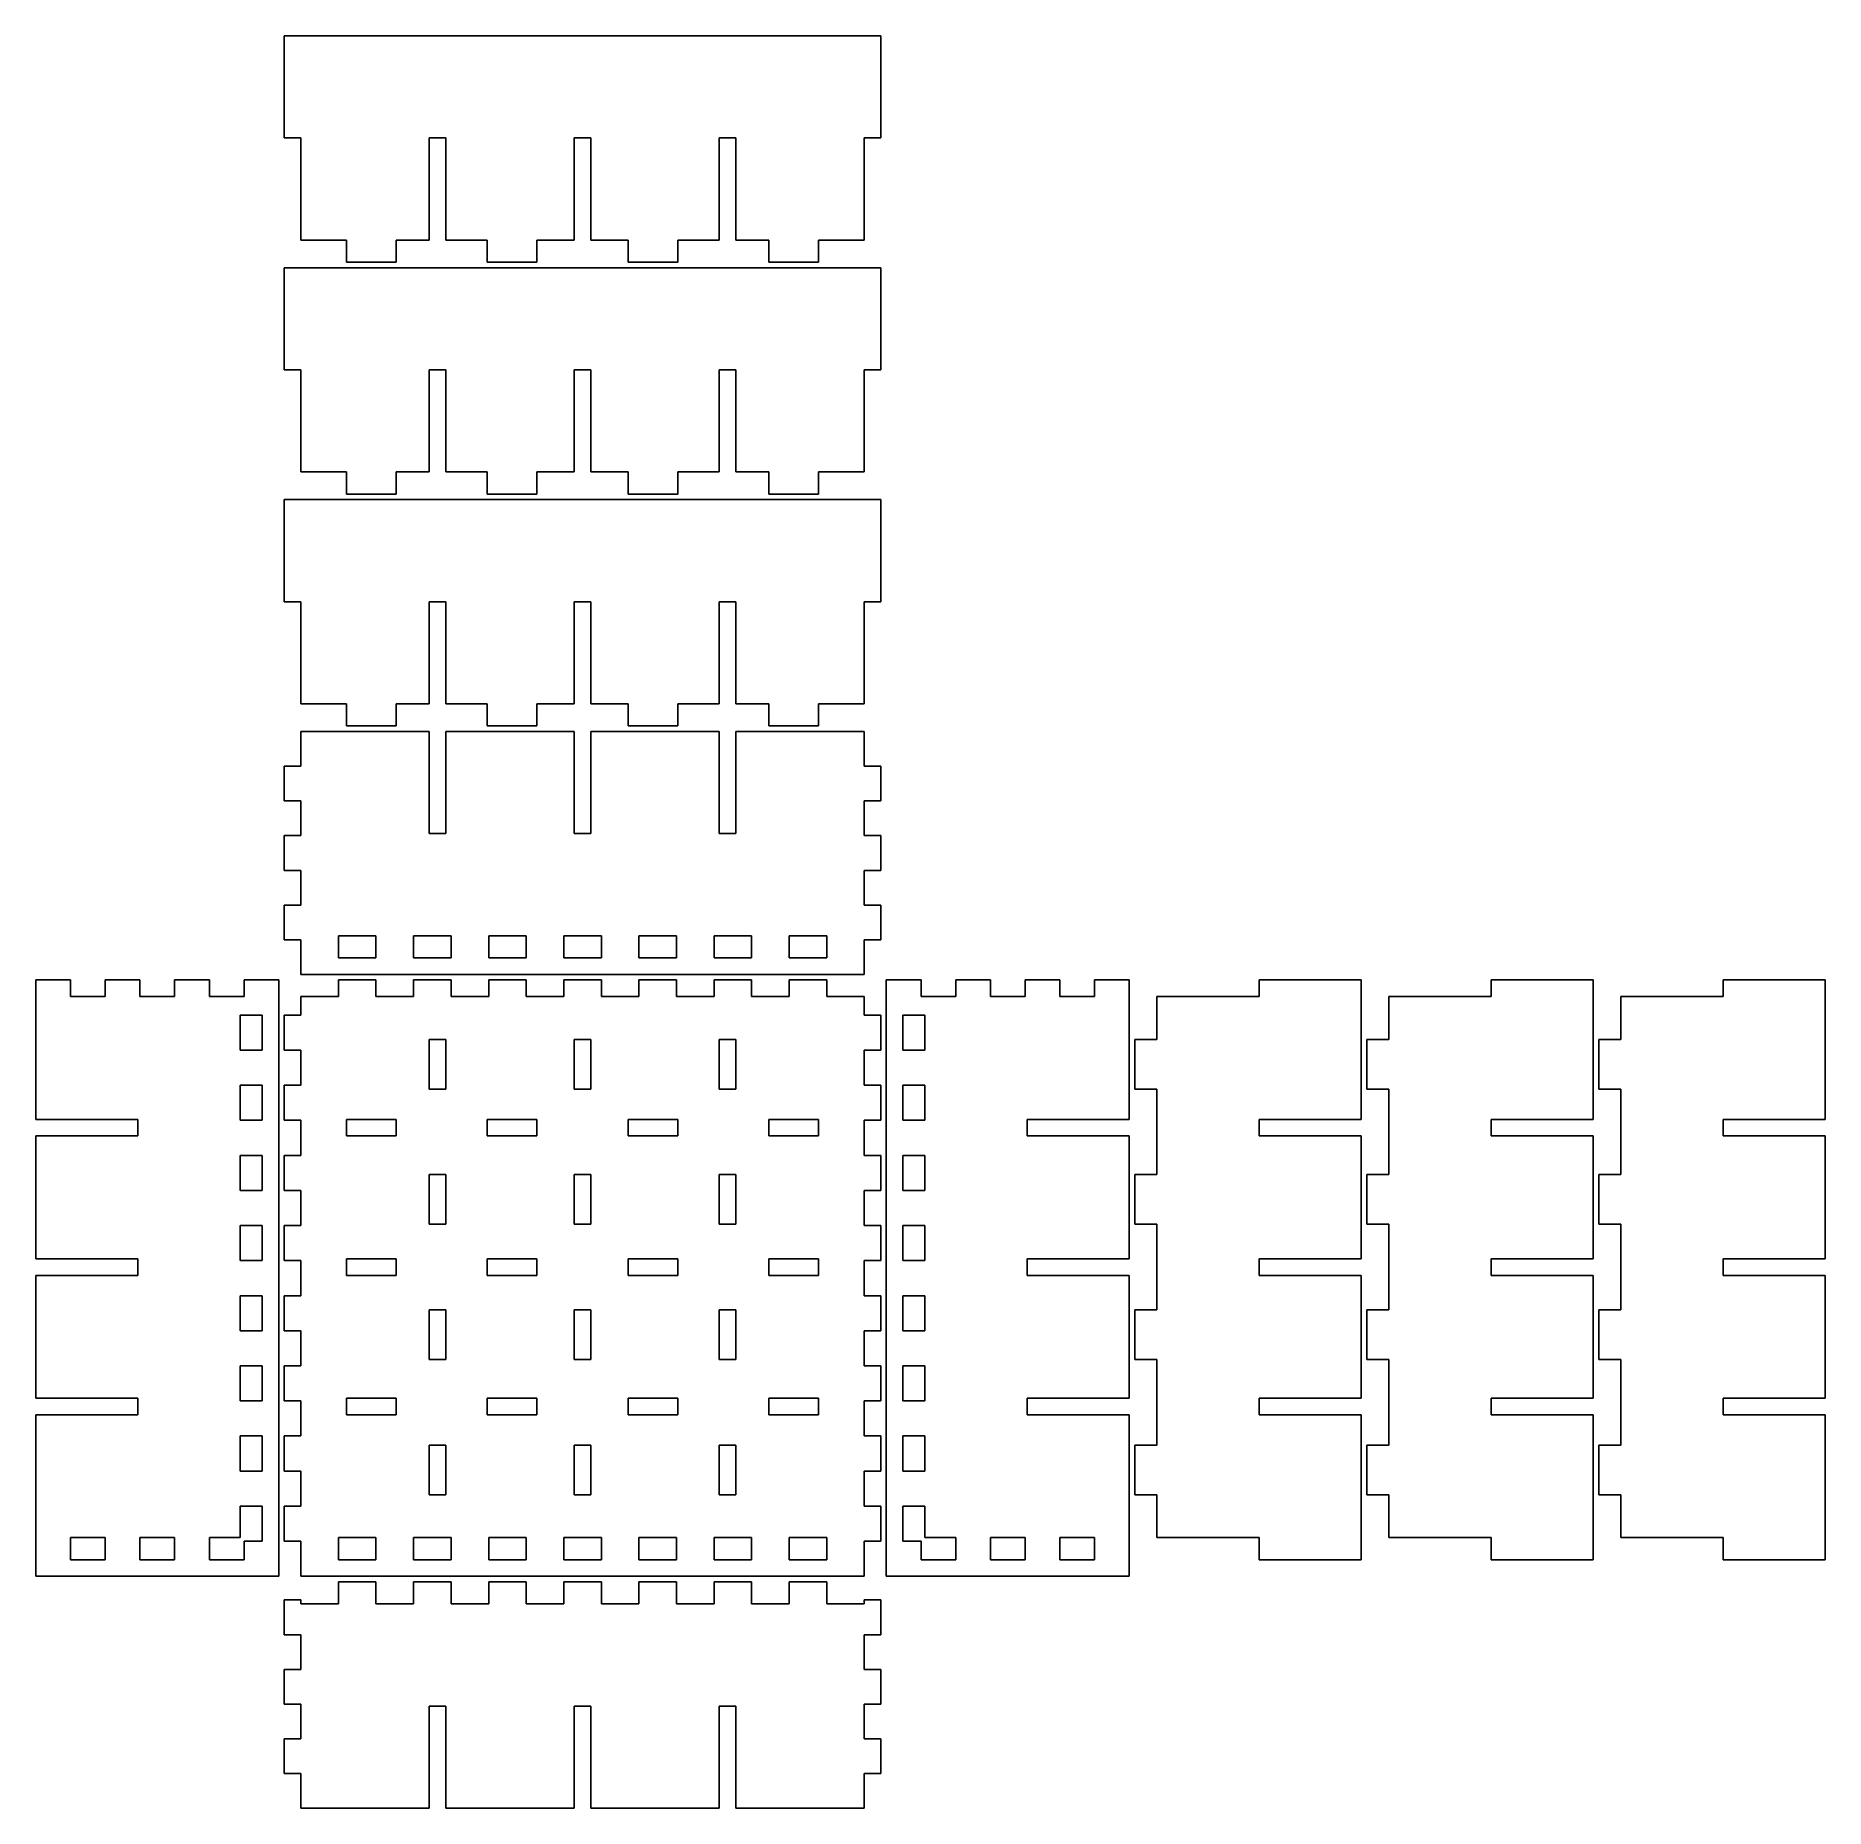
# Model space of a CAD drawing. Header units: metres. Extents: x -99 to 225, y -96 to 225.
import ezdxf

# ---------------------------------------------------------------- set-up
doc = ezdxf.new("R2010")
doc.units = ezdxf.units.M

msp = doc.modelspace()

# ---------------------------------------------------------------- linework, layer by layer
for p, q in [((54, 225), (-54, 225)), ((-54, 225), (-54, 206.5)), ((54, 206.5), (54, 225)), ((-54, 206.5), (-51, 206.5)), ((-51, 206.5), (-51, 188)), ((-27.75, 188), (-27.75, 206.5)), ((-27.75, 206.5), (-24.75, 206.5)), ((-24.75, 206.5), (-24.75, 188)), ((-1.5, 188), (-1.5, 206.5)), ((-1.5, 206.5), (1.5, 206.5)), ((1.5, 206.5), (1.5, 188)), ((24.75, 188), (24.75, 206.5)), ((24.75, 206.5), (27.75, 206.5)), ((27.75, 206.5), (27.75, 188)), ((51, 188), (51, 206.5)), ((51, 206.5), (54, 206.5)), ((-51, 188), (-42.75, 188)), ((-42.75, 188), (-42.75, 184)), ((-33.75, 188), (-27.75, 188)), ((-33.75, 184), (-33.75, 188)), ((-24.75, 188), (-17.25, 188)), ((-17.25, 188), (-17.25, 184)), ((-8.25, 184), (-8.25, 188)), ((-8.25, 188), (-1.5, 188)), ((1.5, 188), (8.25, 188)), ((8.25, 188), (8.25, 184)), ((17.25, 184), (17.25, 188)), ((17.25, 188), (24.75, 188)), ((27.75, 188), (33.75, 188)), ((33.75, 188), (33.75, 184)), ((42.75, 184), (42.75, 188)), ((42.75, 188), (51, 188)), ((54, 183), (-54, 183)), ((-54, 183), (-54, 164.5)), ((-42.75, 184), (-33.75, 184)), ((-17.25, 184), (-8.25, 184)), ((8.25, 184), (17.25, 184)), ((33.75, 184), (42.75, 184)), ((54, 164.5), (54, 183)), ((-54, 164.5), (-51, 164.5)), ((-51, 164.5), (-51, 146)), ((-27.75, 146), (-27.75, 164.5)), ((-27.75, 164.5), (-24.75, 164.5)), ((-24.75, 164.5), (-24.75, 146)), ((-1.5, 146), (-1.5, 164.5)), ((-1.5, 164.5), (1.5, 164.5)), ((1.5, 164.5), (1.5, 146)), ((24.75, 146), (24.75, 164.5)), ((24.75, 164.5), (27.75, 164.5)), ((27.75, 164.5), (27.75, 146)), ((51, 146), (51, 164.5)), ((51, 164.5), (54, 164.5)), ((-51, 146), (-42.75, 146)), ((-42.75, 146), (-42.75, 142)), ((-33.75, 146), (-27.75, 146)), ((-33.75, 142), (-33.75, 146)), ((-24.75, 146), (-17.25, 146)), ((-17.25, 146), (-17.25, 142)), ((-8.25, 142), (-8.25, 146)), ((-8.25, 146), (-1.5, 146)), ((1.5, 146), (8.25, 146)), ((8.25, 146), (8.25, 142)), ((17.25, 142), (17.25, 146)), ((17.25, 146), (24.75, 146)), ((27.75, 146), (33.75, 146)), ((33.75, 146), (33.75, 142)), ((42.75, 142), (42.75, 146)), ((42.75, 146), (51, 146)), ((54, 141), (-54, 141)), ((-54, 141), (-54, 122.5)), ((-42.75, 142), (-33.75, 142)), ((-17.25, 142), (-8.25, 142)), ((8.25, 142), (17.25, 142)), ((33.75, 142), (42.75, 142)), ((54, 122.5), (54, 141)), ((-54, 122.5), (-51, 122.5)), ((-51, 122.5), (-51, 104)), ((-27.75, 104), (-27.75, 122.5)), ((-27.75, 122.5), (-24.75, 122.5)), ((-24.75, 122.5), (-24.75, 104)), ((-1.5, 104), (-1.5, 122.5)), ((-1.5, 122.5), (1.5, 122.5)), ((1.5, 122.5), (1.5, 104)), ((24.75, 104), (24.75, 122.5)), ((24.75, 122.5), (27.75, 122.5)), ((27.75, 122.5), (27.75, 104)), ((51, 104), (51, 122.5)), ((51, 122.5), (54, 122.5)), ((-51, 104), (-42.75, 104)), ((-42.75, 104), (-42.75, 100)), ((-33.75, 104), (-27.75, 104)), ((-33.75, 100), (-33.75, 104)), ((-24.75, 104), (-17.25, 104)), ((-17.25, 104), (-17.25, 100)), ((-8.25, 100), (-8.25, 104)), ((-8.25, 104), (-1.5, 104)), ((1.5, 104), (8.25, 104)), ((8.25, 104), (8.25, 100)), ((17.25, 100), (17.25, 104)), ((17.25, 104), (24.75, 104)), ((27.75, 104), (33.75, 104)), ((33.75, 104), (33.75, 100)), ((42.75, 100), (42.75, 104)), ((42.75, 104), (51, 104)), ((-27.75, 99), (-51, 99)), ((-51, 99), (-51, 92.7143)), ((-42.75, 100), (-33.75, 100)), ((-27.75, 80.5), (-27.75, 99)), ((-1.5, 99), (-24.75, 99)), ((-24.75, 99), (-24.75, 80.5)), ((-17.25, 100), (-8.25, 100)), ((-1.5, 80.5), (-1.5, 99)), ((24.75, 99), (1.5, 99)), ((1.5, 99), (1.5, 80.5)), ((8.25, 100), (17.25, 100)), ((24.75, 80.5), (24.75, 99)), ((51, 99), (27.75, 99)), ((27.75, 99), (27.75, 80.5)), ((33.75, 100), (42.75, 100)), ((51, 92.7143), (51, 99)), ((-51, 92.7143), (-54, 92.7143)), ((-54, 92.7143), (-54, 86.4286)), ((54, 92.7143), (51, 92.7143)), ((54, 86.4286), (54, 92.7143)), ((-54, 86.4286), (-51, 86.4286)), ((-51, 86.4286), (-51, 80.1429)), ((51, 80.1429), (51, 86.4286)), ((51, 86.4286), (54, 86.4286)), ((-51, 80.1429), (-54, 80.1429)), ((-54, 80.1429), (-54, 73.8571)), ((-24.75, 80.5), (-27.75, 80.5)), ((1.5, 80.5), (-1.5, 80.5)), ((27.75, 80.5), (24.75, 80.5)), ((54, 80.1429), (51, 80.1429)), ((54, 73.8571), (54, 80.1429)), ((-54, 73.8571), (-51, 73.8571)), ((-51, 73.8571), (-51, 67.5714)), ((51, 67.5714), (51, 73.8571)), ((51, 73.8571), (54, 73.8571)), ((-51, 67.5714), (-54, 67.5714)), ((-54, 67.5714), (-54, 61.2857)), ((54, 67.5714), (51, 67.5714)), ((54, 61.2857), (54, 67.5714)), ((-44.2, 58), (-44.2, 62)), ((-44.2, 62), (-37.4, 62)), ((-37.4, 62), (-37.4, 58)), ((-30.6, 58), (-30.6, 62)), ((-30.6, 62), (-23.8, 62)), ((-23.8, 62), (-23.8, 58)), ((-17, 58), (-17, 62)), ((-17, 62), (-10.2, 62)), ((-10.2, 62), (-10.2, 58)), ((-3.39999, 58), (-3.39999, 62)), ((-3.39999, 62), (3.39999, 62)), ((3.39999, 62), (3.39999, 58)), ((10.2, 58), (10.2, 62)), ((10.2, 62), (17, 62)), ((17, 62), (17, 58)), ((23.8, 58), (23.8, 62)), ((23.8, 62), (30.6, 62)), ((30.6, 62), (30.6, 58)), ((37.4, 58), (37.4, 62)), ((37.4, 62), (44.2, 62)), ((44.2, 62), (44.2, 58)), ((-54, 61.2857), (-51, 61.2857)), ((-51, 61.2857), (-51, 55)), ((51, 61.2857), (54, 61.2857)), ((51, 55), (51, 61.2857)), ((-37.4, 58), (-44.2, 58)), ((-23.8, 58), (-30.6, 58)), ((-10.2, 58), (-17, 58)), ((3.39999, 58), (-3.39999, 58)), ((17, 58), (10.2, 58)), ((30.6, 58), (23.8, 58)), ((44.2, 58), (37.4, 58)), ((-92.7143, 54), (-99, 54)), ((-99, 54), (-99, 28.75)), ((-92.7143, 51), (-92.7143, 54)), ((-80.1429, 54), (-86.4286, 54)), ((-86.4286, 54), (-86.4286, 51)), ((-80.1429, 51), (-80.1429, 54)), ((-67.5714, 54), (-73.8571, 54)), ((-73.8571, 54), (-73.8571, 51)), ((-67.5714, 51), (-67.5714, 54)), ((-55, 54), (-61.2857, 54)), ((-61.2857, 54), (-61.2857, 51)), ((-55, -54), (-55, 54)), ((-51, 55), (51, 55)), ((-37.4, 53.9995), (-44.2, 53.9995)), ((-44.2, 53.9995), (-44.2, 51)), ((-37.4, 51), (-37.4, 53.9995)), ((-23.8, 53.9995), (-30.6, 53.9995)), ((-30.6, 53.9995), (-30.6, 51)), ((-23.8, 51), (-23.8, 53.9995)), ((-10.2, 53.9995), (-17, 53.9995)), ((-17, 53.9995), (-17, 51)), ((-10.2, 51), (-10.2, 53.9995)), ((3.39999, 53.9995), (-3.39999, 53.9995)), ((-3.39999, 53.9995), (-3.39999, 51)), ((3.39999, 51), (3.39999, 53.9995)), ((17, 53.9995), (10.2, 53.9995)), ((10.2, 53.9995), (10.2, 51)), ((17, 51), (17, 53.9995)), ((30.6, 53.9995), (23.8, 53.9995)), ((23.8, 53.9995), (23.8, 51)), ((30.6, 51), (30.6, 53.9995)), ((44.2, 53.9995), (37.4, 53.9995)), ((37.4, 53.9995), (37.4, 51)), ((44.2, 51), (44.2, 53.9995)), ((61.2857, 54), (55, 54)), ((55, 54), (55, -54)), ((61.2857, 51), (61.2857, 54)), ((73.8571, 54), (67.5714, 54)), ((67.5714, 54), (67.5714, 51)), ((73.8571, 51), (73.8571, 54)), ((86.4286, 54), (80.1429, 54)), ((80.1429, 54), (80.1429, 51)), ((86.4286, 51), (86.4286, 54)), ((99, 54), (92.7143, 54)), ((92.7143, 54), (92.7143, 51)), ((99, 28.75), (99, 54)), ((141, 54), (122.5, 54)), ((122.5, 54), (122.5, 51)), ((141, 28.75), (141, 54)), ((183, 54), (164.5, 54)), ((164.5, 54), (164.5, 51)), ((183, 28.75), (183, 54)), ((225, 54), (206.5, 54)), ((206.5, 54), (206.5, 51)), ((225, 28.75), (225, 54)), ((-86.4286, 51), (-92.7143, 51)), ((-73.8571, 51), (-80.1429, 51)), ((-61.2857, 51), (-67.5714, 51)), ((-44.2, 51), (-51, 51)), ((-51, 51), (-51, 47.647)), ((-30.6, 51), (-37.4, 51)), ((-17, 51), (-23.8, 51)), ((-3.39999, 51), (-10.2, 51)), ((10.2, 51), (3.39999, 51)), ((23.8, 51), (17, 51)), ((37.4, 51), (30.6, 51)), ((51, 51), (44.2, 51)), ((51, 47.647), (51, 51)), ((67.5714, 51), (61.2857, 51)), ((80.1429, 51), (73.8571, 51)), ((92.7143, 51), (86.4286, 51)), ((122.5, 51), (104, 51)), ((104, 51), (104, 43.25)), ((164.5, 51), (146, 51)), ((146, 51), (146, 43.25)), ((206.5, 51), (188, 51)), ((188, 51), (188, 43.25)), ((-62, 41.2941), (-62, 47.647)), ((-62, 47.647), (-58, 47.647)), ((-58, 47.647), (-58, 41.2941)), ((-51, 47.647), (-54, 47.647)), ((-54, 47.647), (-54, 41.2941)), ((54, 47.647), (51, 47.647)), ((54, 41.2941), (54, 47.647)), ((58, 41.2941), (58, 47.647)), ((58, 47.647), (62, 47.647)), ((62, 47.647), (62, 41.2941)), ((-27.75, 34.25), (-27.75, 43.25)), ((-27.75, 43.25), (-24.75, 43.25)), ((-24.75, 43.25), (-24.75, 34.25)), ((-1.5, 34.25), (-1.5, 43.25)), ((-1.5, 43.25), (1.5, 43.25)), ((1.5, 43.25), (1.5, 34.25)), ((24.75, 34.25), (24.75, 43.25)), ((24.75, 43.25), (27.75, 43.25)), ((27.75, 43.25), (27.75, 34.25)), ((104, 43.25), (100, 43.25)), ((100, 43.25), (100, 34.25)), ((146, 43.25), (142, 43.25)), ((142, 43.25), (142, 34.25)), ((188, 43.25), (184, 43.25)), ((184, 43.25), (184, 34.25)), ((-58, 41.2941), (-62, 41.2941)), ((-54, 41.2941), (-51, 41.2941)), ((-51, 41.2941), (-51, 34.9412)), ((51, 34.9412), (51, 41.2941)), ((51, 41.2941), (54, 41.2941)), ((62, 41.2941), (58, 41.2941)), ((-62, 28.5882), (-62, 34.9412)), ((-62, 34.9412), (-58, 34.9412)), ((-58, 34.9412), (-58, 28.5882)), ((-51, 34.9412), (-54, 34.9412)), ((-54, 34.9412), (-54, 28.5882)), ((-24.75, 34.25), (-27.75, 34.25)), ((1.5, 34.25), (-1.5, 34.25)), ((27.75, 34.25), (24.75, 34.25)), ((54, 34.9412), (51, 34.9412)), ((54, 28.5882), (54, 34.9412)), ((58, 28.5882), (58, 34.9412)), ((58, 34.9412), (62, 34.9412)), ((62, 34.9412), (62, 28.5882)), ((100, 34.25), (104, 34.25)), ((104, 34.25), (104, 18.75)), ((142, 34.25), (146, 34.25)), ((146, 34.25), (146, 18.75)), ((184, 34.25), (188, 34.25)), ((188, 34.25), (188, 18.75)), ((-99, 28.75), (-80.5, 28.75)), ((-80.5, 28.75), (-80.5, 25.75)), ((-58, 28.5882), (-62, 28.5882)), ((-54, 28.5882), (-51, 28.5882)), ((-51, 28.5882), (-51, 22.2353)), ((-42.75, 25.75), (-42.75, 28.75)), ((-42.75, 28.75), (-33.75, 28.75)), ((-33.75, 28.75), (-33.75, 25.75)), ((-17.25, 25.75), (-17.25, 28.75)), ((-17.25, 28.75), (-8.25, 28.75)), ((-8.25, 28.75), (-8.25, 25.75)), ((8.25, 25.75), (8.25, 28.75)), ((8.25, 28.75), (17.25, 28.75)), ((17.25, 28.75), (17.25, 25.75)), ((33.75, 25.75), (33.75, 28.75)), ((33.75, 28.75), (42.75, 28.75)), ((42.75, 28.75), (42.75, 25.75)), ((51, 22.2353), (51, 28.5882)), ((51, 28.5882), (54, 28.5882)), ((62, 28.5882), (58, 28.5882)), ((80.5, 25.75), (80.5, 28.75)), ((80.5, 28.75), (99, 28.75)), ((122.5, 25.75), (122.5, 28.75)), ((122.5, 28.75), (141, 28.75)), ((164.5, 25.75), (164.5, 28.75)), ((164.5, 28.75), (183, 28.75)), ((206.5, 25.75), (206.5, 28.75)), ((206.5, 28.75), (225, 28.75)), ((-80.5, 25.75), (-99, 25.75)), ((-99, 25.75), (-99, 3.5)), ((-33.75, 25.75), (-42.75, 25.75)), ((-8.25, 25.75), (-17.25, 25.75)), ((17.25, 25.75), (8.25, 25.75)), ((42.75, 25.75), (33.75, 25.75)), ((99, 25.75), (80.5, 25.75)), ((99, 3.5), (99, 25.75)), ((141, 25.75), (122.5, 25.75)), ((141, 3.5), (141, 25.75)), ((183, 25.75), (164.5, 25.75)), ((183, 3.5), (183, 25.75)), ((225, 25.75), (206.5, 25.75)), ((225, 3.5), (225, 25.75)), ((-62, 15.8823), (-62, 22.2353)), ((-62, 22.2353), (-58, 22.2353)), ((-58, 22.2353), (-58, 15.8823)), ((-51, 22.2353), (-54, 22.2353)), ((-54, 22.2353), (-54, 15.8823)), ((54, 22.2353), (51, 22.2353)), ((54, 15.8823), (54, 22.2353)), ((58, 15.8823), (58, 22.2353)), ((58, 22.2353), (62, 22.2353)), ((62, 22.2353), (62, 15.8823)), ((-27.75, 9.75), (-27.75, 18.75)), ((-27.75, 18.75), (-24.75, 18.75)), ((-24.75, 18.75), (-24.75, 9.75)), ((-1.5, 9.75), (-1.5, 18.75)), ((-1.5, 18.75), (1.5, 18.75)), ((1.5, 18.75), (1.5, 9.75)), ((24.75, 9.75), (24.75, 18.75)), ((24.75, 18.75), (27.75, 18.75)), ((27.75, 18.75), (27.75, 9.75)), ((104, 18.75), (100, 18.75)), ((100, 18.75), (100, 9.75)), ((146, 18.75), (142, 18.75)), ((142, 18.75), (142, 9.75)), ((188, 18.75), (184, 18.75)), ((184, 18.75), (184, 9.75)), ((-58, 15.8823), (-62, 15.8823)), ((-54, 15.8823), (-51, 15.8823)), ((-51, 15.8823), (-51, 9.5294)), ((51, 9.5294), (51, 15.8823)), ((51, 15.8823), (54, 15.8823)), ((62, 15.8823), (58, 15.8823)), ((-24.75, 9.75), (-27.75, 9.75)), ((1.5, 9.75), (-1.5, 9.75)), ((27.75, 9.75), (24.75, 9.75)), ((100, 9.75), (104, 9.75)), ((104, 9.75), (104, -5.75)), ((142, 9.75), (146, 9.75)), ((146, 9.75), (146, -5.75)), ((184, 9.75), (188, 9.75)), ((188, 9.75), (188, -5.75)), ((-62, 3.17647), (-62, 9.5294)), ((-62, 9.5294), (-58, 9.5294)), ((-58, 9.5294), (-58, 3.17647)), ((-51, 9.5294), (-54, 9.5294)), ((-54, 9.5294), (-54, 3.17645)), ((54, 9.5294), (51, 9.5294)), ((54, 3.17645), (54, 9.5294)), ((58, 3.17647), (58, 9.5294)), ((58, 9.5294), (62, 9.5294)), ((62, 9.5294), (62, 3.17647)), ((-99, 3.5), (-80.5, 3.5)), ((-80.5, 3.5), (-80.5, 0.5)), ((-42.75, 0.5), (-42.75, 3.5)), ((-42.75, 3.5), (-33.75, 3.5)), ((-33.75, 3.5), (-33.75, 0.5)), ((-17.25, 0.5), (-17.25, 3.5)), ((-17.25, 3.5), (-8.25, 3.5)), ((-8.25, 3.5), (-8.25, 0.5)), ((8.25, 0.5), (8.25, 3.5)), ((8.25, 3.5), (17.25, 3.5)), ((17.25, 3.5), (17.25, 0.5)), ((33.75, 0.5), (33.75, 3.5)), ((33.75, 3.5), (42.75, 3.5)), ((42.75, 3.5), (42.75, 0.5)), ((80.5, 0.5), (80.5, 3.5)), ((80.5, 3.5), (99, 3.5)), ((122.5, 0.5), (122.5, 3.5)), ((122.5, 3.5), (141, 3.5)), ((164.5, 0.5), (164.5, 3.5)), ((164.5, 3.5), (183, 3.5)), ((206.5, 0.5), (206.5, 3.5)), ((206.5, 3.5), (225, 3.5)), ((-80.5, 0.5), (-99, 0.5)), ((-99, 0.5), (-99, -21.75)), ((-58, 3.17647), (-62, 3.17647)), ((-54, 3.17645), (-51, 3.17645)), ((-51, 3.17645), (-51, -3.17647)), ((-33.75, 0.5), (-42.75, 0.5)), ((-8.25, 0.5), (-17.25, 0.5)), ((17.25, 0.5), (8.25, 0.5)), ((42.75, 0.5), (33.75, 0.5)), ((51, -3.17647), (51, 3.17645)), ((51, 3.17645), (54, 3.17645)), ((62, 3.17647), (58, 3.17647)), ((99, 0.5), (80.5, 0.5)), ((99, -21.75), (99, 0.5)), ((141, 0.5), (122.5, 0.5)), ((141, -21.75), (141, 0.5)), ((183, 0.5), (164.5, 0.5)), ((183, -21.75), (183, 0.5)), ((225, 0.5), (206.5, 0.5)), ((225, -21.75), (225, 0.5)), ((-62, -9.5294), (-62, -3.17647)), ((-62, -3.17647), (-58, -3.17647)), ((-58, -3.17647), (-58, -9.5294)), ((-51, -3.17647), (-54, -3.17647)), ((-54, -3.17647), (-54, -9.5294)), ((54, -3.17647), (51, -3.17647)), ((54, -9.5294), (54, -3.17647)), ((58, -9.5294), (58, -3.17647)), ((58, -3.17647), (62, -3.17647)), ((62, -3.17647), (62, -9.5294)), ((-27.75, -14.75), (-27.75, -5.75)), ((-27.75, -5.75), (-24.75, -5.75)), ((-24.75, -5.75), (-24.75, -14.75)), ((-1.5, -14.75), (-1.5, -5.75)), ((-1.5, -5.75), (1.5, -5.75)), ((1.5, -5.75), (1.5, -14.75)), ((24.75, -14.75), (24.75, -5.75)), ((24.75, -5.75), (27.75, -5.75)), ((27.75, -5.75), (27.75, -14.75)), ((104, -5.75), (100, -5.75)), ((100, -5.75), (100, -14.75)), ((146, -5.75), (142, -5.75)), ((142, -5.75), (142, -14.75)), ((188, -5.75), (184, -5.75)), ((184, -5.75), (184, -14.75)), ((-58, -9.5294), (-62, -9.5294)), ((-54, -9.5294), (-51, -9.5294)), ((-51, -9.5294), (-51, -15.8823)), ((51, -15.8823), (51, -9.5294)), ((51, -9.5294), (54, -9.5294)), ((62, -9.5294), (58, -9.5294)), ((-62, -22.2353), (-62, -15.8823)), ((-62, -15.8823), (-58, -15.8823)), ((-58, -15.8823), (-58, -22.2353)), ((-51, -15.8823), (-54, -15.8823)), ((-54, -15.8823), (-54, -22.2353)), ((-24.75, -14.75), (-27.75, -14.75)), ((1.5, -14.75), (-1.5, -14.75)), ((27.75, -14.75), (24.75, -14.75)), ((54, -15.8823), (51, -15.8823)), ((54, -22.2353), (54, -15.8823)), ((58, -22.2353), (58, -15.8823)), ((58, -15.8823), (62, -15.8823)), ((62, -15.8823), (62, -22.2353)), ((100, -14.75), (104, -14.75)), ((104, -14.75), (104, -30.25)), ((142, -14.75), (146, -14.75)), ((146, -14.75), (146, -30.25)), ((184, -14.75), (188, -14.75)), ((188, -14.75), (188, -30.25)), ((-99, -21.75), (-80.5, -21.75)), ((-80.5, -21.75), (-80.5, -24.75)), ((-58, -22.2353), (-62, -22.2353)), ((-54, -22.2353), (-51, -22.2353)), ((-51, -22.2353), (-51, -28.5882)), ((-42.75, -24.75), (-42.75, -21.75)), ((-42.75, -21.75), (-33.75, -21.75)), ((-33.75, -21.75), (-33.75, -24.75)), ((-17.25, -24.75), (-17.25, -21.75)), ((-17.25, -21.75), (-8.25, -21.75)), ((-8.25, -21.75), (-8.25, -24.75)), ((8.25, -24.75), (8.25, -21.75)), ((8.25, -21.75), (17.25, -21.75)), ((17.25, -21.75), (17.25, -24.75)), ((33.75, -24.75), (33.75, -21.75)), ((33.75, -21.75), (42.75, -21.75)), ((42.75, -21.75), (42.75, -24.75)), ((51, -28.5882), (51, -22.2353)), ((51, -22.2353), (54, -22.2353)), ((62, -22.2353), (58, -22.2353)), ((80.5, -24.75), (80.5, -21.75)), ((80.5, -21.75), (99, -21.75)), ((122.5, -24.75), (122.5, -21.75)), ((122.5, -21.75), (141, -21.75)), ((164.5, -24.75), (164.5, -21.75)), ((164.5, -21.75), (183, -21.75)), ((206.5, -24.75), (206.5, -21.75)), ((206.5, -21.75), (225, -21.75)), ((-80.5, -24.75), (-99, -24.75)), ((-99, -24.75), (-99, -54)), ((-33.75, -24.75), (-42.75, -24.75)), ((-8.25, -24.75), (-17.25, -24.75)), ((17.25, -24.75), (8.25, -24.75)), ((42.75, -24.75), (33.75, -24.75)), ((99, -24.75), (80.5, -24.75)), ((99, -54), (99, -24.75)), ((141, -24.75), (122.5, -24.75)), ((141, -51), (141, -24.75)), ((183, -24.75), (164.5, -24.75)), ((183, -51), (183, -24.75)), ((225, -24.75), (206.5, -24.75)), ((225, -51), (225, -24.75)), ((-62, -34.9412), (-62, -28.5882)), ((-62, -28.5882), (-58, -28.5882)), ((-58, -28.5882), (-58, -34.9412)), ((-51, -28.5882), (-54, -28.5882)), ((-54, -28.5882), (-54, -34.9412)), ((54, -28.5882), (51, -28.5882)), ((54, -34.9412), (54, -28.5882)), ((58, -34.9412), (58, -28.5882)), ((58, -28.5882), (62, -28.5882)), ((62, -28.5882), (62, -34.9412)), ((-27.75, -39.25), (-27.75, -30.25)), ((-27.75, -30.25), (-24.75, -30.25)), ((-24.75, -30.25), (-24.75, -39.25)), ((-1.5, -39.25), (-1.5, -30.25)), ((-1.5, -30.25), (1.5, -30.25)), ((1.5, -30.25), (1.5, -39.25)), ((24.75, -39.25), (24.75, -30.25)), ((24.75, -30.25), (27.75, -30.25)), ((27.75, -30.25), (27.75, -39.25)), ((104, -30.25), (100, -30.25)), ((100, -30.25), (100, -39.25)), ((146, -30.25), (142, -30.25)), ((142, -30.25), (142, -39.25)), ((188, -30.25), (184, -30.25)), ((184, -30.25), (184, -39.25)), ((-58, -34.9412), (-62, -34.9412)), ((-54, -34.9412), (-51, -34.9412)), ((-51, -34.9412), (-51, -41.2941)), ((51, -41.2941), (51, -34.9412)), ((51, -34.9412), (54, -34.9412)), ((62, -34.9412), (58, -34.9412)), ((-62, -47), (-62, -41.2941)), ((-62, -41.2941), (-58, -41.2941)), ((-58, -41.2941), (-58, -47.647)), ((-51, -41.2941), (-54, -41.2941)), ((-54, -41.2941), (-54, -47.647)), ((-24.75, -39.25), (-27.75, -39.25)), ((1.5, -39.25), (-1.5, -39.25)), ((27.75, -39.25), (24.75, -39.25)), ((54, -41.2941), (51, -41.2941)), ((54, -47.647), (54, -41.2941)), ((58, -47.647), (58, -41.2941)), ((58, -41.2941), (62, -41.2941)), ((62, -41.2941), (62, -47)), ((100, -39.25), (104, -39.25)), ((104, -39.25), (104, -47)), ((142, -39.25), (146, -39.25)), ((146, -39.25), (146, -47)), ((184, -39.25), (188, -39.25)), ((188, -39.25), (188, -47)), ((-92.7143, -51), (-92.7143, -47)), ((-92.7143, -47), (-86.4286, -47)), ((-86.4286, -47), (-86.4286, -51)), ((-80.1429, -51), (-80.1429, -47)), ((-80.1429, -47), (-73.8571, -47)), ((-73.8571, -47), (-73.8571, -51)), ((-67.5714, -51), (-67.5714, -47)), ((-67.5714, -47), (-62, -47)), ((-58, -47.647), (-61.2857, -47.647)), ((-61.2857, -47.647), (-61.2857, -51)), ((-54, -47.647), (-51, -47.647)), ((-51, -47.647), (-51, -53.9995)), ((-44.2, -51), (-44.2, -47)), ((-44.2, -47), (-37.4, -47)), ((-37.4, -47), (-37.4, -51)), ((-30.6, -51), (-30.6, -47)), ((-30.6, -47), (-23.8, -47)), ((-23.8, -47), (-23.8, -51)), ((-17, -51), (-17, -47)), ((-17, -47), (-10.2, -47)), ((-10.2, -47), (-10.2, -51)), ((-3.39999, -51), (-3.39999, -47)), ((-3.39999, -47), (3.39999, -47)), ((3.39999, -47), (3.39999, -51)), ((10.2, -51), (10.2, -47)), ((10.2, -47), (17, -47)), ((17, -47), (17, -51)), ((23.8, -51), (23.8, -47)), ((23.8, -47), (30.6, -47)), ((30.6, -47), (30.6, -51)), ((37.4, -51), (37.4, -47)), ((37.4, -47), (44.2, -47)), ((44.2, -47), (44.2, -51)), ((51, -47.647), (54, -47.647)), ((51, -53.9995), (51, -47.647)), ((61.2857, -47.647), (58, -47.647)), ((61.2857, -51), (61.2857, -47.647)), ((62, -47), (67.5714, -47)), ((67.5714, -47), (67.5714, -51)), ((73.8571, -51), (73.8571, -47)), ((73.8571, -47), (80.1429, -47)), ((80.1429, -47), (80.1429, -51)), ((86.4286, -51), (86.4286, -47)), ((86.4286, -47), (92.7143, -47)), ((92.7143, -47), (92.7143, -51)), ((104, -47), (122.5, -47)), ((122.5, -47), (122.5, -51)), ((146, -47), (164.5, -47)), ((164.5, -47), (164.5, -51)), ((188, -47), (206.5, -47)), ((206.5, -47), (206.5, -51)), ((-86.4286, -51), (-92.7143, -51)), ((-73.8571, -51), (-80.1429, -51)), ((-61.2857, -51), (-67.5714, -51)), ((-37.4, -51), (-44.2, -51)), ((-23.8, -51), (-30.6, -51)), ((-10.2, -51), (-17, -51)), ((3.39999, -51), (-3.39999, -51)), ((17, -51), (10.2, -51)), ((30.6, -51), (23.8, -51)), ((44.2, -51), (37.4, -51)), ((67.5714, -51), (61.2857, -51)), ((80.1429, -51), (73.8571, -51)), ((92.7143, -51), (86.4286, -51)), ((122.5, -51), (141, -51)), ((164.5, -51), (183, -51)), ((206.5, -51), (225, -51)), ((-99, -54), (-55, -54)), ((-51, -53.9995), (51, -53.9995)), ((-37.4, -55), (-44.2, -55)), ((-44.2, -55), (-44.2, -59)), ((-37.4, -59), (-37.4, -55)), ((-23.8, -55), (-30.6, -55)), ((-30.6, -55), (-30.6, -59)), ((-23.8, -59), (-23.8, -55)), ((-10.2, -55), (-17, -55)), ((-17, -55), (-17, -59)), ((-10.2, -59), (-10.2, -55)), ((3.39999, -55), (-3.39999, -55)), ((-3.39999, -55), (-3.39999, -59)), ((3.39999, -59), (3.39999, -55)), ((17, -55), (10.2, -55)), ((10.2, -55), (10.2, -59)), ((17, -59), (17, -55)), ((30.6, -55), (23.8, -55)), ((23.8, -55), (23.8, -59)), ((30.6, -59), (30.6, -55)), ((44.2, -55), (37.4, -55)), ((37.4, -55), (37.4, -59)), ((44.2, -59), (44.2, -55)), ((55, -54), (99, -54)), ((-51, -58.2857), (-54, -58.2857)), ((-54, -58.2857), (-54, -64.5714)), ((-51, -59), (-51, -58.2857)), ((54, -58.2857), (51, -58.2857)), ((51, -58.2857), (51, -59)), ((54, -64.5714), (54, -58.2857)), ((-44.2, -59), (-51, -59)), ((-30.6, -59), (-37.4, -59)), ((-17, -59), (-23.8, -59)), ((-3.39999, -59), (-10.2, -59)), ((10.2, -59), (3.39999, -59)), ((23.8, -59), (17, -59)), ((37.4, -59), (30.6, -59)), ((51, -59), (44.2, -59)), ((-54, -64.5714), (-51, -64.5714)), ((-51, -64.5714), (-51, -70.8571)), ((51, -70.8571), (51, -64.5714)), ((51, -64.5714), (54, -64.5714)), ((-51, -70.8571), (-54, -70.8571)), ((-54, -70.8571), (-54, -77.1429)), ((54, -70.8571), (51, -70.8571)), ((54, -77.1429), (54, -70.8571)), ((-54, -77.1429), (-51, -77.1429)), ((-51, -77.1429), (-51, -83.4286)), ((-27.75, -77.5), (-24.75, -77.5)), ((-27.75, -96), (-27.75, -77.5)), ((-24.75, -77.5), (-24.75, -96)), ((-1.5, -96), (-1.5, -77.5)), ((-1.5, -77.5), (1.5, -77.5)), ((1.5, -77.5), (1.5, -96)), ((24.75, -96), (24.75, -77.5)), ((24.75, -77.5), (27.75, -77.5)), ((27.75, -77.5), (27.75, -96)), ((51, -83.4286), (51, -77.1429)), ((51, -77.1429), (54, -77.1429)), ((-51, -83.4286), (-54, -83.4286)), ((-54, -83.4286), (-54, -89.7143)), ((54, -83.4286), (51, -83.4286)), ((54, -89.7143), (54, -83.4286)), ((-54, -89.7143), (-51, -89.7143)), ((-51, -89.7143), (-51, -96)), ((51, -96), (51, -89.7143)), ((51, -89.7143), (54, -89.7143)), ((-51, -96), (-27.75, -96)), ((-24.75, -96), (-1.5, -96)), ((1.5, -96), (24.75, -96)), ((27.75, -96), (51, -96))]:
    msp.add_line(p, q)

doc.saveas('drawing.dxf')
